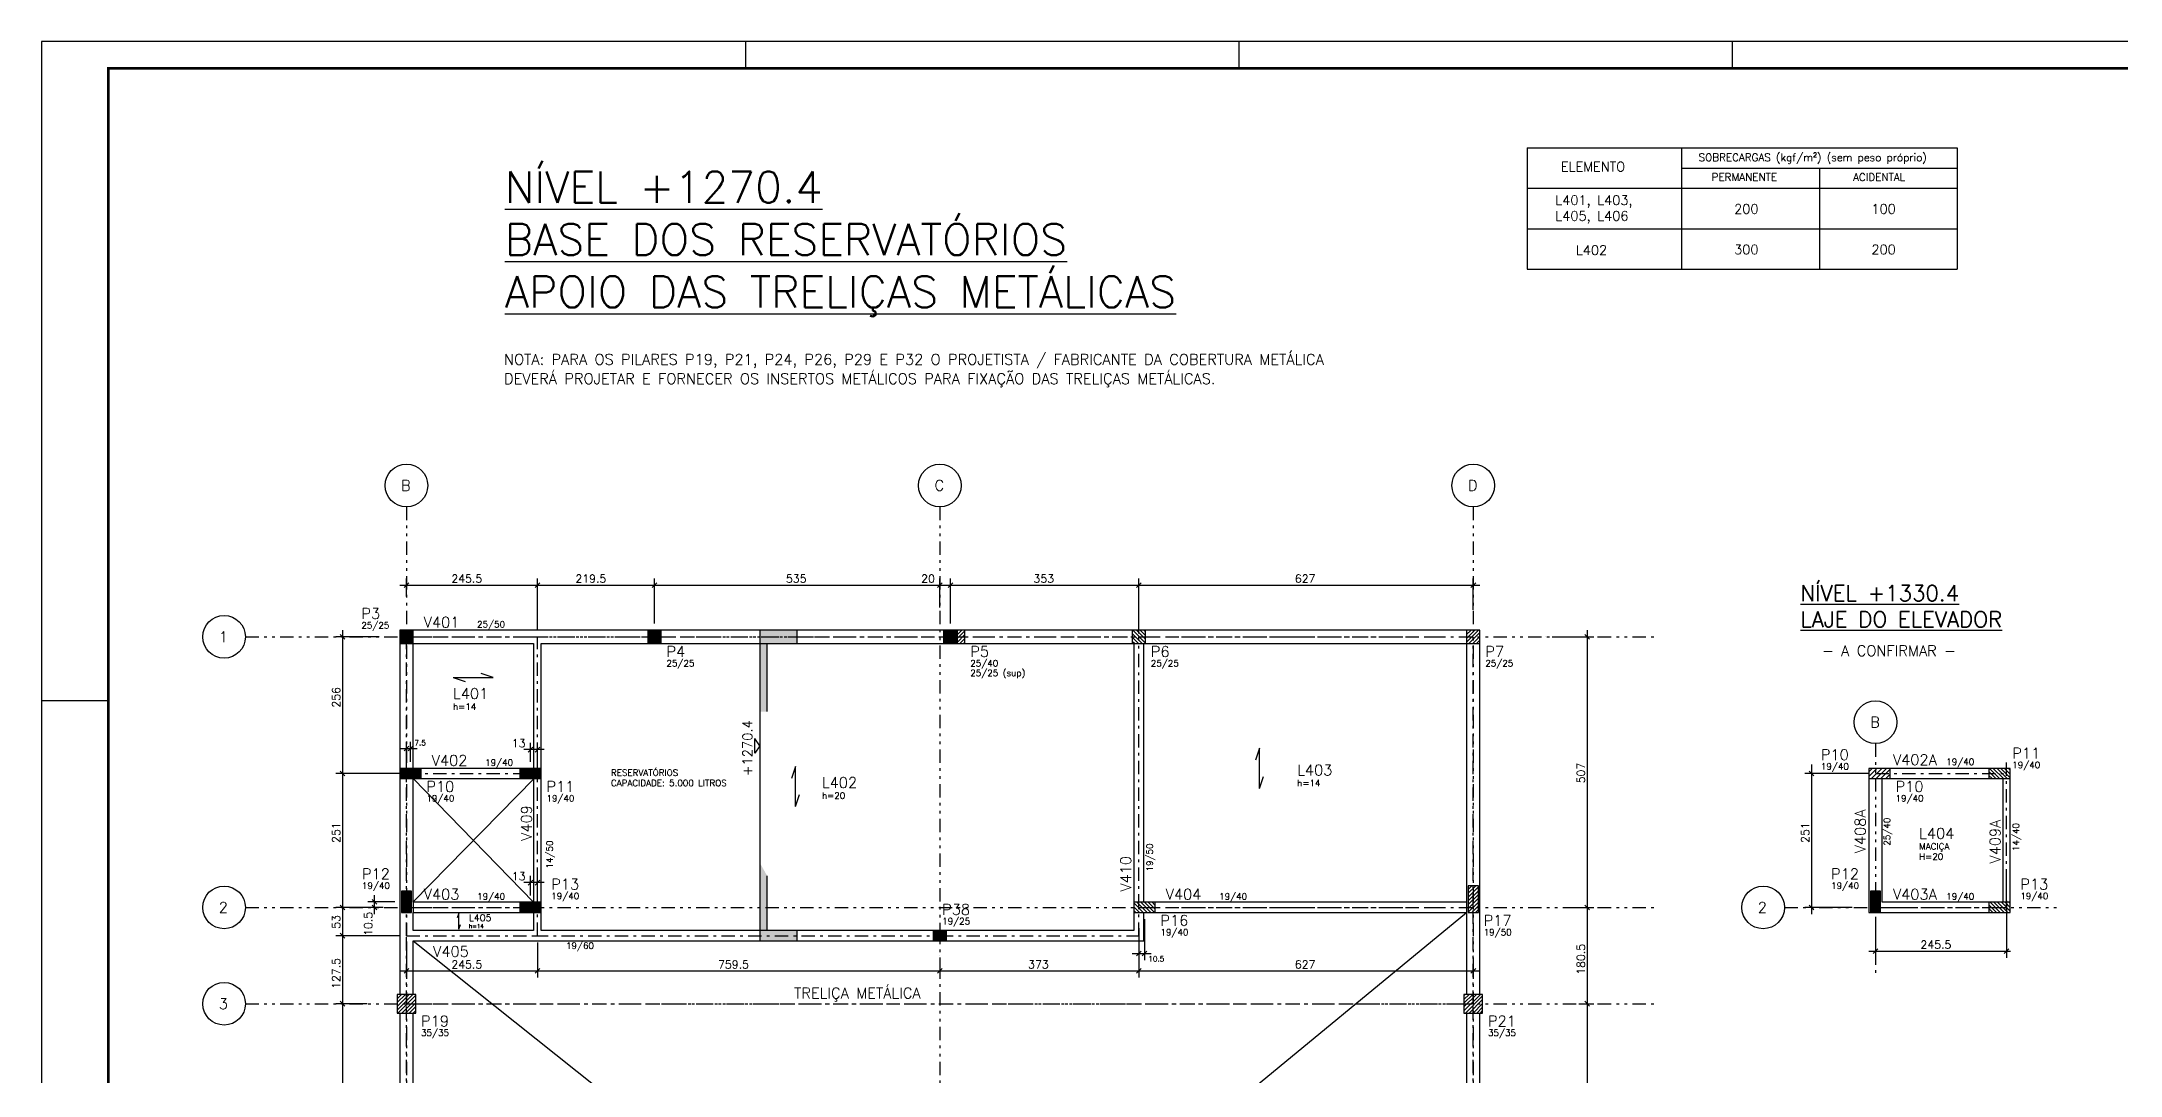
# Model space of a CAD drawing. Extents: x 0 to 119, y 9 to 93.
# Drawn here: x 0.3 to 78.3, y 53.9 to 92.7 of the extents above; entities that cross this region are included whole.
import ezdxf

# ---------------------------------------------------------------- set-up
doc = ezdxf.new("R2010")
doc.units = 0
doc.header["$MEASUREMENT"] = 0
doc.linetypes.add('ESTILO_TQS_0003', pattern=[0.91, 0.5, -0.2, 0.01, -0.2])
doc.linetypes.add('ESTILO_TQS_0004', pattern=[1.12, 0.5, -0.2, 0.01, -0.2, 0.01, -0.2])
doc.layers.get('0').update_dxf_attribs({"linetype": 'CONTINUOUS'})
for name, color, linetype in [('1', 1, 'CONTINUOUS'), ('2', 2, 'CONTINUOUS'), ('3', 3, 'CONTINUOUS'), ('4', 4, 'CONTINUOUS'), ('6', 6, 'CONTINUOUS'), ('7', 7, 'CONTINUOUS'), ('9', 9, 'CONTINUOUS'), ('ARQ-FOLHA', 7, 'CONTINUOUS')]:
    doc.layers.add(name, color=color, linetype=linetype)
doc.styles.get("Standard").update_dxf_attribs({"font": 'ROMANS.SHX'})

# ---------------------------------------------------------------- blocks, each defined once
blk = doc.blocks.new('fla0')
at = {"layer": 'ARQ-FOLHA'}
for p, q in [((5101.19, 1431.998), (4982.29, 1431.998)), ((4982.29, 1431.998), (4982.29, 1347.898)), ((5008.69, 1430.998), (5008.69, 1431.998)), ((5027.19, 1430.998), (5027.19, 1431.998)), ((5045.69, 1430.998), (5045.69, 1431.998)), ((4982.29, 1407.298), (4984.79, 1407.298))]:
    blk.add_line(p, q, dxfattribs=at)
at = {"layer": 'ARQ-FOLHA', "const_width": 0.1}
blk.add_lwpolyline([(5100.19, 1430.998), (4984.79, 1430.998), (4984.79, 1348.898), (5100.19, 1348.898), (5100.19, 1430.998)], dxfattribs=at)

msp = doc.modelspace()

# ---------------------------------------------------------------- hatches: boundary and pattern name
at = {"layer": '1', "linetype": 'Continuous'}
h = msp.add_hatch(color=256, dxfattribs=at)
h.dxf.hatch_style = 1
h.paths.add_polyline_path([(14.016, 65.438), (13.766, 65.438), (13.766, 65.058), (14.016, 65.058)])
h.paths.add_polyline_path([(14.566, 65.438), (14.016, 65.438), (14.016, 65.248), (14.566, 65.248)])
h.paths.add_polyline_path([(14.566, 65.248), (14.016, 65.248), (14.016, 65.058), (14.566, 65.058)])
h = msp.add_hatch(color=256, dxfattribs=at)
h.dxf.hatch_style = 1
h.paths.add_polyline_path([(18.516, 65.438), (18.266, 65.438), (18.266, 65.058), (18.516, 65.058)])
h.paths.add_polyline_path([(19.066, 65.438), (18.516, 65.438), (18.516, 65.248), (19.066, 65.248)])
h.paths.add_polyline_path([(19.066, 65.248), (18.516, 65.248), (18.516, 65.058), (19.066, 65.058)])
h = msp.add_hatch(dxfattribs=at)
h.set_pattern_fill('ANSI31', color=256)
h.paths.add_polyline_path([(69.098, 65.438), (68.848, 65.438), (68.848, 65.058), (69.098, 65.058)])
h.paths.add_polyline_path([(69.648, 65.438), (69.098, 65.438), (69.098, 65.248), (69.648, 65.248)])
h.paths.add_polyline_path([(69.648, 65.248), (69.098, 65.248), (69.098, 65.058), (69.648, 65.058)])
h = msp.add_hatch(color=256, dxfattribs=at)
h.dxf.hatch_style = 1
h.paths.add_polyline_path([(18.516, 60.418), (18.266, 60.418), (18.266, 60.038), (18.516, 60.038)])
h.paths.add_polyline_path([(19.066, 60.418), (18.516, 60.418), (18.516, 60.228), (19.066, 60.228)])
h.paths.add_polyline_path([(19.066, 60.228), (18.516, 60.228), (18.516, 60.038), (19.066, 60.038)])

# ---------------------------------------------------------------- linework, layer by layer
for p, q in [((14.016, 71.877), (14.016, 72.562)), ((18.926, 70.618), (18.926, 72.562)), ((18.926, 70.618), (18.926, 72.562)), ((23.316, 70.868), (23.316, 72.562)), ((23.316, 70.868), (23.316, 72.562)), ((34.016, 71.47), (34.016, 72.562)), ((34.016, 71.47), (34.016, 72.562)), ((34.416, 70.868), (34.416, 72.562)), ((34.416, 70.868), (34.416, 72.562)), ((41.476, 70.497), (41.476, 72.562)), ((41.476, 70.618), (41.476, 72.562)), ((54.016, 71.386), (54.016, 72.562)), ((13.766, 72.312), (19.076, 72.312)), ((13.928, 72.223), (14.105, 72.4)), ((18.576, 72.312), (23.566, 72.312)), ((18.838, 72.223), (19.015, 72.4)), ((18.838, 72.223), (19.015, 72.4)), ((23.066, 72.312), (34.266, 72.312)), ((23.228, 72.223), (23.405, 72.4)), ((23.228, 72.223), (23.405, 72.4)), ((33.766, 72.312), (34.666, 72.312)), ((33.928, 72.223), (34.105, 72.4)), ((33.928, 72.223), (34.105, 72.4)), ((34.166, 72.312), (41.726, 72.312)), ((34.328, 72.223), (34.505, 72.4)), ((34.328, 72.223), (34.505, 72.4)), ((41.226, 72.312), (54.266, 72.312)), ((41.387, 72.223), (41.564, 72.4)), ((41.387, 72.223), (41.564, 72.4)), ((53.928, 72.223), (54.105, 72.4)), ((12.989, 70.368), (11.37, 70.368)), ((11.531, 70.457), (11.708, 70.28)), ((11.62, 70.618), (11.62, 65.658)), ((34.156, 70.502), (34.166, 70.512)), ((34.156, 70.36), (34.166, 70.37)), ((34.156, 70.219), (34.166, 70.229)), ((34.666, 70.446), (34.839, 70.618)), ((34.666, 70.587), (34.697, 70.618)), ((34.666, 70.305), (34.956, 70.595)), ((34.666, 70.163), (34.956, 70.453)), ((34.763, 70.118), (34.956, 70.312)), ((34.904, 70.118), (34.956, 70.17)), ((41.226, 70.496), (41.605, 70.118)), ((41.226, 70.355), (41.463, 70.118)), ((41.226, 70.214), (41.322, 70.118)), ((41.246, 70.618), (41.726, 70.138)), ((41.387, 70.618), (41.726, 70.279)), ((41.529, 70.618), (41.726, 70.421)), ((41.67, 70.618), (41.726, 70.562)), ((53.766, 70.171), (54.213, 70.618)), ((53.766, 70.313), (54.072, 70.618)), ((53.766, 70.454), (53.931, 70.618)), ((53.766, 70.596), (53.789, 70.618)), ((53.855, 70.118), (54.266, 70.53)), ((53.996, 70.118), (54.266, 70.388)), ((54.138, 70.118), (54.266, 70.247)), ((56.968, 70.368), (58.541, 70.368)), ((58.203, 70.457), (58.379, 70.28)), ((58.291, 70.618), (58.291, 59.978)), ((13.928, 66.099), (14.105, 66.276)), ((14.016, 65.498), (14.016, 66.437)), ((14.078, 66.099), (14.255, 66.276)), ((14.166, 65.688), (14.166, 66.437)), ((18.666, 65.688), (18.666, 66.391)), ((18.926, 65.498), (18.926, 66.391)), ((11.62, 66.158), (11.62, 59.978)), ((13.766, 66.187), (14.416, 66.187)), ((19.176, 66.141), (18.416, 66.141)), ((18.755, 66.23), (18.578, 66.053)), ((19.015, 66.23), (18.838, 66.053)), ((66.701, 65.586), (66.701, 59.978)), ((13.766, 65.248), (11.37, 65.248)), ((13.766, 65.248), (11.37, 65.248)), ((11.531, 65.337), (11.708, 65.16)), ((11.531, 65.337), (11.708, 65.16)), ((14.266, 65.058), (18.786, 60.418)), ((14.266, 60.438), (18.81, 65.058)), ((18.266, 65.319), (18.527, 65.058)), ((18.266, 65.178), (18.386, 65.058)), ((18.289, 65.438), (18.669, 65.058)), ((18.43, 65.438), (18.81, 65.058)), ((18.572, 65.438), (18.952, 65.058)), ((18.713, 65.438), (19.066, 65.085)), ((18.855, 65.438), (19.066, 65.226)), ((18.996, 65.438), (19.066, 65.368)), ((68.848, 65.248), (66.451, 65.248)), ((66.613, 65.337), (66.789, 65.16)), ((66.613, 65.337), (66.789, 65.16)), ((73.348, 65.319), (73.609, 65.058)), ((73.348, 65.178), (73.467, 65.058)), ((73.37, 65.438), (73.75, 65.058)), ((73.512, 65.438), (73.892, 65.058)), ((73.653, 65.438), (74.033, 65.058)), ((73.795, 65.438), (74.148, 65.085)), ((73.936, 65.438), (74.148, 65.226)), ((74.077, 65.438), (74.148, 65.368)), ((19.176, 61.156), (18.416, 61.156)), ((18.755, 61.244), (18.578, 61.067)), ((18.666, 60.668), (18.666, 61.406)), ((19.015, 61.244), (18.838, 61.067)), ((18.926, 60.478), (18.926, 61.406)), ((53.826, 60.756), (54.109, 61.038)), ((53.826, 60.897), (53.967, 61.038)), ((53.826, 60.615), (54.206, 60.995)), ((53.826, 60.473), (54.206, 60.853)), ((74.008, 60.478), (74.008, 61.406)), ((12.84, 60.228), (11.37, 60.228)), ((13.141, 60.228), (11.37, 60.228)), ((11.531, 60.317), (11.708, 60.14)), ((11.531, 60.317), (11.708, 60.14)), ((11.62, 60.478), (11.62, 58.918)), ((13.576, 60.438), (12.575, 60.438)), ((12.84, 60.228), (12.575, 60.228)), ((12.913, 60.35), (12.737, 60.527)), ((12.913, 60.14), (12.737, 60.317)), ((12.825, 59.978), (12.825, 60.688)), ((18.266, 60.322), (18.551, 60.038)), ((18.266, 60.299), (18.527, 60.038)), ((18.266, 60.181), (18.409, 60.038)), ((18.266, 60.158), (18.386, 60.038)), ((18.266, 60.04), (18.268, 60.038)), ((18.289, 60.418), (18.669, 60.038)), ((18.312, 60.418), (18.692, 60.038)), ((18.43, 60.418), (18.81, 60.038)), ((18.453, 60.418), (18.833, 60.038)), ((18.572, 60.418), (18.952, 60.038)), ((18.595, 60.418), (18.975, 60.038)), ((18.713, 60.418), (19.066, 60.065)), ((18.736, 60.418), (19.066, 60.088)), ((18.855, 60.418), (19.066, 60.206)), ((18.878, 60.418), (19.066, 60.23)), ((18.996, 60.418), (19.066, 60.348)), ((19.019, 60.418), (19.066, 60.371)), ((41.286, 60.396), (41.644, 60.038)), ((41.286, 60.255), (41.502, 60.038)), ((41.286, 60.114), (41.361, 60.038)), ((41.405, 60.418), (41.785, 60.038)), ((41.547, 60.418), (41.927, 60.038)), ((41.688, 60.418), (42.068, 60.038)), ((41.829, 60.418), (42.086, 60.162)), ((41.971, 60.418), (42.086, 60.304)), ((53.826, 60.332), (54.206, 60.712)), ((53.826, 60.19), (54.206, 60.57)), ((53.826, 60.049), (54.206, 60.429)), ((53.957, 60.038), (54.206, 60.288)), ((54.099, 60.038), (54.206, 60.146)), ((57.692, 60.228), (58.541, 60.228)), ((57.692, 60.228), (58.541, 60.228)), ((58.203, 60.317), (58.379, 60.14)), ((58.203, 60.317), (58.379, 60.14)), ((58.291, 60.478), (58.291, 56.368)), ((68.223, 60.228), (66.451, 60.228)), ((66.613, 60.317), (66.789, 60.14)), ((66.613, 60.317), (66.789, 60.14)), ((73.348, 60.322), (73.632, 60.038)), ((73.348, 60.181), (73.491, 60.038)), ((73.348, 60.04), (73.349, 60.038)), ((73.393, 60.418), (73.773, 60.038)), ((73.535, 60.418), (73.915, 60.038)), ((73.676, 60.418), (74.056, 60.038)), ((73.818, 60.418), (74.148, 60.088)), ((73.959, 60.418), (74.148, 60.23)), ((74.008, 60.478), (74.008, 58.342)), ((74.1, 60.418), (74.148, 60.371)), ((11.531, 59.257), (11.708, 59.08)), ((11.531, 59.257), (11.708, 59.08)), ((11.62, 59.418), (11.62, 56.368)), ((41.476, 59.448), (41.476, 57.6)), ((41.476, 59.448), (41.476, 57.6)), ((41.476, 59.448), (41.476, 58.254)), ((41.686, 59.788), (41.686, 58.254)), ((69.098, 59.66), (69.098, 58.342)), ((13.766, 59.168), (11.37, 59.168)), ((13.766, 59.168), (11.37, 59.168)), ((14.016, 58.918), (14.016, 57.6)), ((18.926, 58.918), (18.926, 57.6)), ((18.926, 58.918), (18.926, 57.6)), ((41.226, 58.504), (41.936, 58.504)), ((41.387, 58.416), (41.564, 58.593)), ((41.597, 58.416), (41.774, 58.593)), ((68.848, 58.592), (74.158, 58.592)), ((69.009, 58.504), (69.186, 58.68)), ((73.919, 58.504), (74.096, 58.68)), ((73.919, 58.504), (74.096, 58.68)), ((13.766, 57.85), (19.076, 57.85)), ((13.928, 57.762), (14.105, 57.938)), ((18.576, 57.85), (34.266, 57.85)), ((18.838, 57.762), (19.015, 57.938)), ((18.838, 57.762), (19.015, 57.938)), ((33.766, 57.85), (41.726, 57.85)), ((33.928, 57.762), (34.105, 57.938)), ((33.928, 57.762), (34.105, 57.938)), ((34.016, 58.173), (34.016, 57.6)), ((34.016, 58.173), (34.016, 57.6)), ((41.226, 57.85), (54.266, 57.85)), ((41.387, 57.762), (41.564, 57.938)), ((41.387, 57.762), (41.564, 57.938)), ((53.928, 57.762), (54.105, 57.938)), ((54.016, 58.173), (54.016, 57.6)), ((13.666, 56.376), (14.259, 56.968)), ((13.666, 56.517), (14.118, 56.968)), ((13.666, 56.658), (13.976, 56.968)), ((13.666, 56.8), (13.835, 56.968)), ((13.666, 56.941), (13.693, 56.968)), ((13.7, 56.268), (14.366, 56.934)), ((53.666, 56.353), (54.281, 56.968)), ((53.666, 56.495), (54.14, 56.968)), ((53.666, 56.636), (53.998, 56.968)), ((53.666, 56.778), (53.857, 56.968)), ((53.666, 56.919), (53.716, 56.968)), ((53.723, 56.268), (54.366, 56.912)), ((12.54, 56.618), (11.37, 56.618)), ((12.54, 56.618), (11.37, 56.618)), ((11.531, 56.707), (11.708, 56.53)), ((11.531, 56.707), (11.708, 56.53)), ((11.62, 56.868), (11.62, 44.768)), ((13.842, 56.268), (14.366, 56.793)), ((13.983, 56.268), (14.366, 56.651)), ((14.125, 56.268), (14.366, 56.51)), ((14.266, 56.268), (14.366, 56.369)), ((53.864, 56.268), (54.366, 56.771)), ((54.006, 56.268), (54.366, 56.629)), ((54.147, 56.268), (54.366, 56.488)), ((54.288, 56.268), (54.366, 56.346)), ((57.967, 56.618), (58.541, 56.618)), ((57.967, 56.618), (58.541, 56.618)), ((58.203, 56.707), (58.379, 56.53)), ((58.203, 56.707), (58.379, 56.53)), ((58.291, 56.868), (58.291, 44.768))]:
    msp.add_line(p, q, dxfattribs=at)
msp.add_lwpolyline([(34.666, 70.118), (34.666, 70.618), (34.166, 70.618), (34.166, 70.118), (34.666, 70.118)], dxfattribs=at)
for points in [[(13.766, 70.118), (14.266, 70.118), (14.266, 70.618)], [(13.766, 70.118), (14.266, 70.618), (13.766, 70.618)], [(13.766, 70.118), (13.766, 70.618), (13.766, 70.118)], [(23.066, 70.118), (23.566, 70.118), (23.566, 70.618)], [(23.066, 70.118), (23.566, 70.618), (23.066, 70.618)], [(23.066, 70.118), (23.066, 70.618), (23.066, 70.118)], [(34.666, 70.118), (34.666, 70.618), (34.166, 70.618)], [(34.666, 70.118), (34.166, 70.618), (34.166, 70.118)], [(34.666, 70.118), (34.166, 70.118), (34.666, 70.118)], [(13.826, 60.038), (14.206, 60.038), (14.206, 60.838)], [(13.826, 60.038), (14.206, 60.838), (13.826, 60.838)], [(13.826, 60.038), (13.826, 60.838), (13.826, 60.038)], [(68.908, 60.038), (69.288, 60.038), (69.288, 60.838)], [(68.908, 60.038), (69.288, 60.838), (68.908, 60.838)], [(68.908, 60.038), (68.908, 60.838), (68.908, 60.038)], [(34.266, 58.978), (34.266, 59.358), (33.766, 59.358)], [(34.266, 58.978), (33.766, 59.358), (33.766, 58.978)], [(34.266, 58.978), (33.766, 58.978), (34.266, 58.978)]]:
    msp.add_solid(points, dxfattribs=at)
at = {"layer": '2', "linetype": 'Continuous'}
for p, q in [((56.041, 88.703), (72.162, 88.703)), ((56.041, 88.703), (56.041, 84.147)), ((61.822, 88.703), (61.822, 84.147)), ((72.162, 88.703), (72.162, 84.147)), ((61.822, 87.944), (72.162, 87.944)), ((66.992, 87.944), (66.992, 84.147)), ((56.041, 87.184), (72.162, 87.184)), ((56.041, 85.666), (72.162, 85.666)), ((56.041, 84.147), (72.162, 84.147)), ((14.016, 70.368), (14.016, 70.368)), ((23.316, 70.368), (23.316, 70.368)), ((34.161, 70.368), (34.161, 70.368)), ((34.416, 70.368), (34.416, 70.368)), ((34.556, 70.368), (34.556, 70.368)), ((34.556, 70.368), (34.556, 70.368)), ((34.811, 70.368), (34.811, 70.368)), ((41.476, 70.368), (41.476, 70.368)), ((54.016, 70.368), (54.016, 70.368)), ((14.166, 65.248), (14.166, 65.248)), ((18.666, 65.248), (18.666, 65.248)), ((18.666, 65.248), (18.666, 65.248)), ((69.248, 65.248), (69.248, 65.248)), ((73.748, 65.248), (73.748, 65.248)), ((73.748, 65.248), (73.748, 65.248)), ((14.016, 60.438), (14.016, 60.438)), ((14.266, 27.518), (53.766, 60.038)), ((18.666, 60.228), (18.666, 60.228)), ((18.666, 60.228), (18.666, 60.228)), ((18.666, 60.228), (18.666, 60.228)), ((41.686, 60.228), (41.686, 60.228)), ((54.016, 60.538), (54.016, 60.538)), ((69.098, 60.438), (69.098, 60.438)), ((73.748, 60.228), (73.748, 60.228)), ((14.266, 58.978), (53.766, 27.518)), ((34.016, 59.168), (34.016, 59.168)), ((14.016, 56.618), (14.016, 56.618)), ((54.016, 56.618), (54.016, 56.618))]:
    msp.add_line(p, q, dxfattribs=at)
at = {"layer": '2', "linetype": 'ESTILO_TQS_0003'}
for p, q in [((14.016, 70.368), (18.826, 70.368)), ((14.016, 65.908), (14.016, 70.368)), ((18.826, 70.368), (23.316, 70.368)), ((18.926, 65.908), (18.926, 70.368)), ((23.316, 70.368), (34.556, 70.368)), ((34.556, 70.368), (41.476, 70.368)), ((41.476, 70.368), (54.016, 70.368)), ((41.476, 60.228), (41.476, 70.368)), ((54.016, 60.228), (54.016, 70.368)), ((14.016, 60.228), (14.016, 65.908)), ((18.926, 60.228), (18.926, 65.908)), ((74.008, 60.158), (74.008, 65.838)), ((14.016, 65.248), (18.903, 65.248)), ((69.098, 65.248), (73.985, 65.248)), ((14.016, 59.168), (14.016, 60.228)), ((14.016, 60.228), (18.826, 60.228)), ((18.926, 59.168), (18.926, 60.228)), ((41.476, 59.168), (41.476, 60.228)), ((41.476, 60.228), (54.016, 60.228)), ((54.016, 56.618), (54.016, 60.228)), ((69.098, 60.228), (73.908, 60.228)), ((14.016, 56.618), (14.016, 59.168)), ((14.016, 59.168), (18.826, 59.168)), ((18.826, 59.168), (34.016, 59.168)), ((34.016, 59.168), (41.476, 59.168)), ((14.016, 45.018), (14.016, 56.618)), ((54.016, 45.018), (54.016, 56.618))]:
    msp.add_line(p, q, dxfattribs=at)
at = {"layer": '3', "linetype": 'Continuous'}
for p, q in [((14.016, 71.627), (14.016, 71.627)), ((34.016, 71.22), (34.016, 71.22)), ((34.016, 71.22), (34.016, 71.22)), ((54.016, 71.136), (54.016, 71.136)), ((13.239, 70.368), (13.239, 70.368)), ((18.926, 70.368), (18.926, 70.368)), ((18.926, 70.368), (18.926, 70.368)), ((23.316, 70.618), (23.316, 70.618)), ((23.316, 70.618), (23.316, 70.618)), ((34.416, 70.618), (34.416, 70.618)), ((34.416, 70.618), (34.416, 70.618)), ((41.476, 70.368), (41.476, 70.368)), ((41.476, 70.247), (41.476, 70.247)), ((56.718, 70.368), (56.718, 70.368)), ((15.763, 68.842), (17.263, 68.842)), ((15.763, 68.842), (16.213, 68.692)), ((17.263, 68.842), (16.813, 68.992)), ((27.076, 66.015), (27.076, 66.558)), ((27.263, 66.286), (27.076, 66.558)), ((27.263, 66.286), (27.076, 66.015)), ((28.598, 65.505), (28.448, 65.055)), ((28.598, 64.005), (28.598, 65.505)), ((46.004, 66.191), (45.854, 65.741)), ((46.004, 64.691), (46.004, 66.191)), ((14.016, 65.248), (14.016, 65.248)), ((14.016, 65.248), (14.016, 65.248)), ((14.016, 65.248), (14.016, 65.248)), ((14.166, 65.438), (14.166, 65.438)), ((18.516, 65.248), (18.516, 65.248)), ((18.516, 65.248), (18.516, 65.248)), ((18.516, 65.248), (18.516, 65.248)), ((18.666, 65.438), (18.666, 65.438)), ((18.666, 65.438), (18.666, 65.438)), ((18.926, 65.248), (18.926, 65.248)), ((46.004, 64.691), (46.154, 65.141)), ((69.098, 65.248), (69.098, 65.248)), ((69.098, 65.248), (69.098, 65.248)), ((69.098, 65.248), (69.098, 65.248)), ((69.248, 65.438), (69.248, 65.438)), ((73.598, 65.248), (73.598, 65.248)), ((73.598, 65.248), (73.598, 65.248)), ((73.598, 65.248), (73.598, 65.248)), ((73.748, 65.438), (73.748, 65.438)), ((73.748, 65.438), (73.748, 65.438)), ((74.008, 65.248), (74.008, 65.248)), ((28.598, 64.005), (28.748, 64.455)), ((13.09, 60.228), (13.09, 60.228)), ((13.09, 60.228), (13.09, 60.228)), ((13.391, 60.228), (13.391, 60.228)), ((13.826, 60.438), (13.826, 60.438)), ((18.516, 60.228), (18.516, 60.228)), ((18.516, 60.228), (18.516, 60.228)), ((18.516, 60.228), (18.516, 60.228)), ((18.666, 60.418), (18.666, 60.418)), ((18.666, 60.418), (18.666, 60.418)), ((18.666, 60.418), (18.666, 60.418)), ((18.926, 60.228), (18.926, 60.228)), ((18.926, 60.228), (18.926, 60.228)), ((41.686, 60.038), (41.686, 60.038)), ((57.442, 60.228), (57.442, 60.228)), ((57.442, 60.228), (57.442, 60.228)), ((68.908, 60.438), (68.908, 60.438)), ((73.748, 60.418), (73.748, 60.418)), ((74.008, 60.228), (74.008, 60.228)), ((15.982, 60.013), (15.922, 59.833)), ((15.982, 59.413), (15.982, 60.013)), ((15.982, 59.413), (16.042, 59.593)), ((41.476, 59.698), (41.476, 59.698)), ((41.476, 59.698), (41.476, 59.698)), ((41.476, 59.698), (41.476, 59.698)), ((14.016, 59.168), (14.016, 59.168)), ((14.016, 59.168), (14.016, 59.168)), ((14.016, 59.168), (14.016, 59.168)), ((18.926, 59.168), (18.926, 59.168)), ((18.926, 59.168), (18.926, 59.168)), ((34.016, 58.423), (34.016, 58.423)), ((34.016, 58.423), (34.016, 58.423)), ((54.016, 58.423), (54.016, 58.423)), ((12.79, 56.618), (12.79, 56.618)), ((12.79, 56.618), (12.79, 56.618)), ((57.717, 56.618), (57.717, 56.618)), ((57.717, 56.618), (57.717, 56.618))]:
    msp.add_line(p, q, dxfattribs=at)
for points in [[(18.826, 70.618), (14.266, 70.618)], [(23.066, 70.618), (18.826, 70.618)], [(34.156, 70.618), (23.566, 70.618)], [(41.226, 70.618), (34.956, 70.618)], [(53.766, 70.618), (41.726, 70.618)], [(13.766, 70.118), (13.766, 65.438)], [(14.266, 70.118), (18.786, 70.118)], [(14.266, 65.438), (14.266, 70.118)], [(18.786, 70.118), (18.786, 65.438)], [(19.066, 70.118), (23.066, 70.118)], [(19.066, 65.438), (19.066, 70.118)], [(23.566, 70.118), (34.156, 70.118)], [(34.956, 70.118), (41.226, 70.118)], [(41.286, 70.118), (41.286, 60.418)], [(41.666, 60.418), (41.666, 70.118)], [(41.726, 70.118), (53.766, 70.118)], [(53.766, 70.118), (53.766, 60.418)], [(54.266, 60.228), (54.266, 70.118)], [(13.766, 65.058), (13.766, 60.228)], [(14.266, 60.418), (14.266, 65.058)], [(18.786, 65.438), (14.566, 65.438)], [(14.566, 65.058), (18.266, 65.058)], [(18.786, 65.058), (18.786, 60.418)], [(19.066, 60.418), (19.066, 65.058)], [(68.848, 65.058), (68.848, 60.038), (73.348, 60.038)], [(73.348, 60.418), (69.348, 60.418), (69.348, 65.058)], [(73.868, 65.438), (69.648, 65.438)], [(69.648, 65.058), (73.348, 65.058)], [(73.868, 65.058), (73.868, 60.418)], [(74.148, 60.418), (74.148, 65.058)], [(13.766, 60.228), (13.766, 59.168)], [(14.266, 60.418), (14.266, 60.038)], [(18.266, 60.418), (14.266, 60.418)], [(14.266, 59.358), (14.266, 60.038)], [(14.266, 60.038), (18.266, 60.038)], [(18.786, 60.038), (18.786, 59.358)], [(19.066, 59.358), (19.066, 60.038)], [(41.286, 60.038), (41.286, 59.358)], [(41.666, 58.978), (41.666, 60.038)], [(53.766, 60.418), (42.086, 60.418)], [(42.086, 60.038), (53.766, 60.038)], [(53.766, 60.418), (53.766, 60.038)], [(53.766, 60.038), (53.766, 56.968)], [(54.266, 56.968), (54.266, 60.228)], [(18.786, 59.358), (14.266, 59.358)], [(33.766, 59.358), (19.066, 59.358)], [(41.286, 59.358), (34.266, 59.358)], [(13.766, 59.168), (13.766, 56.968)], [(14.266, 56.968), (14.266, 58.978)], [(14.266, 58.978), (18.826, 58.978)], [(18.826, 58.978), (33.766, 58.978)], [(34.266, 58.978), (41.666, 58.978)], [(13.766, 56.268), (13.766, 45.368)], [(14.266, 45.368), (14.266, 56.268)], [(53.766, 56.268), (53.766, 45.368)], [(54.266, 45.368), (54.266, 56.268)]]:
    msp.add_lwpolyline(points, dxfattribs=at)
at = {"layer": '4', "linetype": 'ESTILO_TQS_0004'}
for p, q in [((14.016, 75.245), (14.016, 11.293)), ((34.016, 75.245), (34.016, 21.331)), ((54.016, 75.245), (54.016, 11.004)), ((7.979, 70.368), (60.891, 70.368)), ((69.098, 66.374), (69.098, 57.751)), ((7.979, 60.228), (60.891, 60.228)), ((65.682, 60.228), (76.076, 60.228)), ((7.979, 56.618), (60.891, 56.618))]:
    msp.add_line(p, q, dxfattribs=at)
at = {"layer": '4', "linetype": 'Continuous'}
for p, q in [((28.663, 70.618), (27.263, 70.618)), ((27.263, 70.618), (27.263, 67.57)), ((28.663, 70.118), (28.663, 70.618)), ((27.543, 67.57), (27.543, 70.118)), ((27.543, 70.118), (28.663, 70.118)), ((27.263, 67.57), (27.263, 58.978)), ((27.263, 61.906), (27.263, 58.978)), ((27.543, 59.358), (27.543, 61.406)), ((27.263, 60.038), (27.263, 58.978)), ((28.663, 59.358), (27.263, 59.358)), ((28.663, 58.978), (28.663, 59.358)), ((27.263, 58.978), (28.663, 58.978)), ((27.543, 58.978), (28.663, 58.978))]:
    msp.add_line(p, q, dxfattribs=at)
for centre in [(14.016, 76.045), (34.016, 76.045), (54.016, 76.045), (7.179, 70.368), (69.098, 67.174), (7.179, 60.228), (64.882, 60.228), (7.179, 56.618)]:
    msp.add_circle(centre, 0.8, dxfattribs=at)
at = {"layer": '6', "linetype": 'ESTILO_TQS_0003'}
msp.add_line((14.016, 56.618), (54.016, 56.618), dxfattribs=at)
at = {"layer": '6', "linetype": 'Continuous'}
for points in [[(13.766, 70.118), (14.266, 70.118), (14.266, 70.618), (13.766, 70.618), (13.766, 70.118)], [(23.066, 70.118), (23.566, 70.118), (23.566, 70.618), (23.066, 70.618), (23.066, 70.118)], [(34.166, 70.618), (34.156, 70.618), (34.156, 70.118), (34.166, 70.118), (34.166, 70.618)], [(34.956, 70.618), (34.666, 70.618), (34.666, 70.118), (34.956, 70.118), (34.956, 70.618)], [(41.726, 70.118), (41.726, 70.618), (41.226, 70.618), (41.226, 70.118), (41.726, 70.118)], [(53.766, 70.118), (54.266, 70.118), (54.266, 70.618), (53.766, 70.618), (53.766, 70.118)], [(14.566, 65.058), (14.566, 65.438), (13.766, 65.438), (13.766, 65.058), (14.566, 65.058)], [(19.066, 65.058), (19.066, 65.438), (18.266, 65.438), (18.266, 65.058), (19.066, 65.058)], [(19.066, 65.058), (19.066, 65.438), (18.266, 65.438), (18.266, 65.058), (19.066, 65.058)], [(69.648, 65.058), (69.648, 65.438), (68.848, 65.438), (68.848, 65.058), (69.648, 65.058)], [(74.148, 65.058), (74.148, 65.438), (73.348, 65.438), (73.348, 65.058), (74.148, 65.058)], [(74.148, 65.058), (74.148, 65.438), (73.348, 65.438), (73.348, 65.058), (74.148, 65.058)], [(13.826, 60.038), (14.206, 60.038), (14.206, 60.838), (13.826, 60.838), (13.826, 60.038)], [(53.826, 60.038), (54.206, 60.038), (54.206, 61.038), (53.826, 61.038), (53.826, 60.038)], [(68.908, 60.038), (69.288, 60.038), (69.288, 60.838), (68.908, 60.838), (68.908, 60.038)], [(19.066, 60.038), (19.066, 60.418), (18.266, 60.418), (18.266, 60.038), (19.066, 60.038)], [(19.066, 60.038), (19.066, 60.418), (18.266, 60.418), (18.266, 60.038), (19.066, 60.038)], [(19.066, 60.038), (19.066, 60.418), (18.266, 60.418), (18.266, 60.038), (19.066, 60.038)], [(42.086, 60.038), (42.086, 60.418), (41.286, 60.418), (41.286, 60.038), (42.086, 60.038)], [(74.148, 60.038), (74.148, 60.418), (73.348, 60.418), (73.348, 60.038), (74.148, 60.038)], [(34.266, 58.978), (34.266, 59.358), (33.766, 59.358), (33.766, 58.978), (34.266, 58.978)], [(13.666, 56.268), (14.366, 56.268), (14.366, 56.968), (13.666, 56.968), (13.666, 56.268)], [(53.666, 56.268), (54.366, 56.268), (54.366, 56.968), (53.666, 56.968), (53.666, 56.268)]]:
    msp.add_lwpolyline(points, dxfattribs=at)
at = {"layer": '9', "linetype": 'Continuous'}
for points in [[(27.263, 67.57), (27.543, 67.57), (27.263, 70.618)], [(27.543, 67.57), (27.543, 70.118), (27.263, 70.618)], [(27.263, 70.618), (27.543, 70.118), (28.663, 70.618)], [(27.543, 70.118), (28.663, 70.118), (28.663, 70.618)], [(27.263, 58.978), (27.543, 58.978), (27.263, 61.906)], [(27.543, 58.978), (27.543, 61.406), (27.263, 61.906)], [(27.263, 59.358), (27.543, 58.978), (28.663, 59.358)], [(27.543, 58.978), (28.663, 58.978), (28.663, 59.358)]]:
    msp.add_solid(points, dxfattribs=at)

# ---------------------------------------------------------------- block references
msp.add_blockref('fla0', (-4981.952, -1339.314))

# ---------------------------------------------------------------- texts
at = {"linetype": 'Continuous', "char_height": 0.3556, "attachment_point": 1}
for s, insert in [('200', (63.796, 86.588)), ('100', (68.942, 86.588)), ('300', (63.796, 85.069)), ('200', (68.942, 85.069))]:
    msp.add_mtext_dynamic_manual_height_columns(s, width=8.73084, gutter_width=1.778, heights=[0], dxfattribs=dict(at, insert=insert))
at = {"layer": '3', "linetype": 'Continuous'}
for s, height, p in [('245.5', 0.3, (15.701, 72.402)), ('219.5', 0.3, (20.351, 72.402)), ('535', 0.3, (28.246, 72.402)), ('20', 0.3, (33.316, 72.402)), ('353', 0.3, (37.526, 72.402)), ('627', 0.3, (47.326, 72.402)), ('L401', 0.4, (15.763, 68.042)), ('7.5', 0.2, (14.316, 66.299)), ('13', 0.3, (17.966, 66.231)), ('L403', 0.4, (47.413, 65.175)), ('L402', 0.4, (29.594, 64.707)), ('L404', 0.4, (70.733, 62.804)), ('13', 0.3, (17.966, 61.246)), ('L405', 0.256, (16.358, 59.71)), ('245.5', 0.3, (70.783, 58.682)), ('245.5', 0.3, (15.701, 57.94)), ('759.5', 0.3, (25.701, 57.94)), ('373', 0.3, (37.326, 57.94)), ('10.5', 0.2, (41.831, 58.202)), ('627', 0.3, (47.326, 57.94))]:
    msp.add_text(s, height=height, dxfattribs=at).set_placement(p)
for s, p in [('256', (11.53, 67.718)), ('507', (58.201, 64.878)), ('251', (11.53, 62.648)), ('251', (66.611, 62.648)), ('10.5', (12.735, 59.159)), ('53', (11.53, 59.428)), ('180.5', (58.201, 57.703)), ('127.5', (11.53, 57.173))]:
    msp.add_text(s, height=0.3, rotation=90, dxfattribs=at).set_placement(p)
at = {"layer": '4', "linetype": 'Continuous'}
for s, p in [('NOTA: PARA OS PILARES P19, P21, P24, P26, P29 E P32 O PROJETISTA / FABRICANTE DA COBERTURA METÁLICA', (17.675, 80.57)), ('DEVERÁ PROJETAR E FORNECER OS INSERTOS METÁLICOS PARA FIXAÇÃO DAS TRELIÇAS METÁLICAS.', (17.675, 79.847)), ('B', (13.816, 75.845)), ('C', (33.816, 75.845)), ('D', (53.816, 75.845)), ('1', (6.979, 70.168)), (' - A CONFIRMAR -', (66.815, 69.65)), ('B', (68.898, 66.974)), ('2', (6.979, 60.028)), ('2', (64.682, 60.028)), ('3', (6.979, 56.418))]:
    msp.add_text(s, height=0.4, dxfattribs=at).set_placement(p)
at = {"layer": '4', "linetype": 'Continuous', "attachment_point": 1}
for s, width, gutter_width, insert, char_height in [('{\\LNÍVEL +1270.4\\PBASE DOS RESERVATÓRIOS\\PAPOIO DAS TRELIÇAS METÁLICAS}', 43.91348, 5.884, (17.709, 87.817), 1.17677), ('ELEMENTO', 8.73084, 1.778, (57.3, 88.172), 0.3556), ('SOBRECARGAS (kgf/m²) (sem peso próprio)', 11.17699, 1.422, (62.464, 88.485), 0.28446), ('PERMANENTE', 11.17699, 1.422, (62.954, 87.746), 0.2845), ('ACIDENTAL', 11.17699, 1.422, (68.257, 87.746), 0.2845), ('L401, L403, \\PL405, L406', 8.73084, 1.778, (57.092, 86.919), 0.35557), ('   L402', 8.73084, 1.778, (57.13, 85.045), 0.3556), ('{\\LNÍVEL +1330.4\\PLAJE DO ELEVADOR}', 21.95674, 2.942, (66.28, 72.302), 0.58839)]:
    msp.add_mtext_dynamic_manual_height_columns(s, width=width, gutter_width=gutter_width, heights=[0], dxfattribs=dict(at, insert=insert, char_height=char_height))
at = {"layer": '6', "linetype": 'Continuous'}
for s, p in [('P3', (12.327, 71.04)), ('V401', (14.666, 70.718)), ('P4', (23.766, 69.618)), ('P5', (35.156, 69.618)), ('P6', (41.926, 69.618)), ('P7', (54.466, 69.618)), ('V402', (14.966, 65.538)), ('P10', (67.047, 65.752)), ('V402A', (69.748, 65.565)), ('P11', (74.224, 65.808)), ('P10', (14.766, 64.558)), ('P11', (19.266, 64.558)), ('P10', (69.848, 64.558)), ('P12', (12.35, 61.283)), ('P12', (67.431, 61.283)), ('V403', (14.666, 60.518)), ('P13', (19.447, 60.896)), ('V404', (42.486, 60.518)), ('V403A', (69.748, 60.518)), ('P13', (74.528, 60.896)), ('P38', (34.102, 59.951)), ('P16', (42.286, 59.538)), ('P17', (54.406, 59.538)), ('V405', (15.019, 58.376)), ('TRELIÇA METÁLICA', (28.55, 56.818)), ('P19', (14.566, 55.768)), ('P21', (54.566, 55.768))]:
    msp.add_text(s, height=0.4, dxfattribs=at).set_placement(p)
for s, p in [('V409', (18.718, 62.722)), ('V408A', (68.725, 62.255)), ('V409A', (73.782, 61.873)), ('V410', (41.186, 60.818))]:
    msp.add_text(s, height=0.4, rotation=90, dxfattribs=at).set_placement(p)
at = {"layer": '7', "linetype": 'Continuous'}
for s, height, p in [('25/25', 0.24, (12.327, 70.68)), ('25/50', 0.24, (16.666, 70.718)), ('25/25', 0.24, (23.766, 69.258)), ('25/40', 0.24, (35.156, 69.258)), ('25/25', 0.24, (41.926, 69.258)), ('25/25', 0.24, (54.466, 69.258)), ('25/25 (sup)', 0.24, (35.156, 68.898)), ('h=14', 0.24, (15.763, 67.634)), ('19/40', 0.24, (16.966, 65.538)), ('RESERVATÓRIOS', 0.24, (21.685, 65.157)), ('19/40', 0.24, (67.047, 65.392)), ('19/40', 0.24, (71.748, 65.565)), ('19/40', 0.24, (74.224, 65.448)), ('CAPACIDADE: 5.000 LITROS', 0.24, (21.685, 64.771)), ('h=14', 0.24, (47.413, 64.767)), ('19/40', 0.24, (14.766, 64.198)), ('19/40', 0.24, (19.266, 64.198)), ('h=20', 0.24, (29.594, 64.299)), ('19/40', 0.24, (69.848, 64.198)), ('MACIÇA', 0.24, (70.733, 62.396)), ('H=20', 0.24, (70.733, 62.011)), ('19/40', 0.24, (12.35, 60.923)), ('19/40', 0.24, (16.666, 60.518)), ('19/40', 0.24, (19.447, 60.536)), ('19/40', 0.24, (44.486, 60.518)), ('19/40', 0.24, (67.431, 60.923)), ('19/40', 0.24, (71.748, 60.518)), ('19/40', 0.24, (74.528, 60.536)), ('h=14', 0.1536, (16.358, 59.449)), ('19/25', 0.24, (34.102, 59.591)), ('19/40', 0.24, (42.286, 59.178)), ('19/50', 0.24, (54.406, 59.178)), ('19/60', 0.24, (19.999, 58.672)), ('35/35', 0.24, (14.566, 55.408)), ('35/35', 0.24, (54.566, 55.408))]:
    msp.add_text(s, height=height, dxfattribs=at).set_placement(p)
for s, height, p in [('+1270.4', 0.36, (26.981, 65.146)), ('25/40', 0.24, (69.644, 62.543)), ('14/40', 0.24, (74.479, 62.339)), ('14/50', 0.24, (19.504, 61.685)), ('19/50', 0.24, (42.003, 61.574))]:
    msp.add_text(s, height=height, rotation=90, dxfattribs=at).set_placement(p)

doc.saveas('drawing.dxf')
